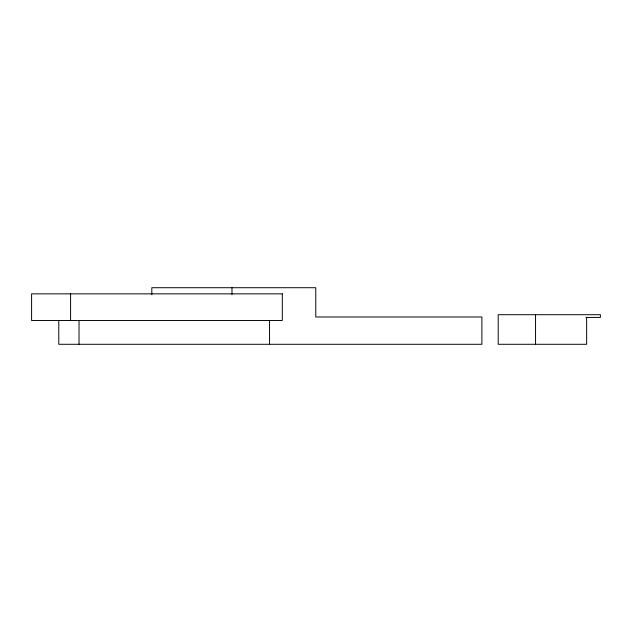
<?xml version="1.0" encoding="UTF-8"?>
<svg xmlns="http://www.w3.org/2000/svg" width="632" height="632" viewBox="0 0 632 632"><rect width="100%" height="100%" fill="white"/><g stroke="black" fill="none" stroke-linecap="round" stroke-linejoin="round"><path stroke-width="0.95" d="M585.904 317.422L600.4 317.422L600.4 314.697L498.206 314.697L498.206 344.282L586.646 344.282L586.646 317.422M535.549 314.697L535.549 344.282M269.548 320.495L269.548 344.282M231.983 287.718L231.983 294.465M151.814 294.544L151.814 287.718L315.779 287.718L315.779 316.988L481.884 316.988L481.884 344.282L58.784 344.282L58.784 320.495M79.032 320.495L79.032 344.282M70.587 293.848L70.587 320.495M282.314 293.848L31.6 293.848L31.6 320.495L282.314 320.495L282.314 293.848"/></g></svg>
